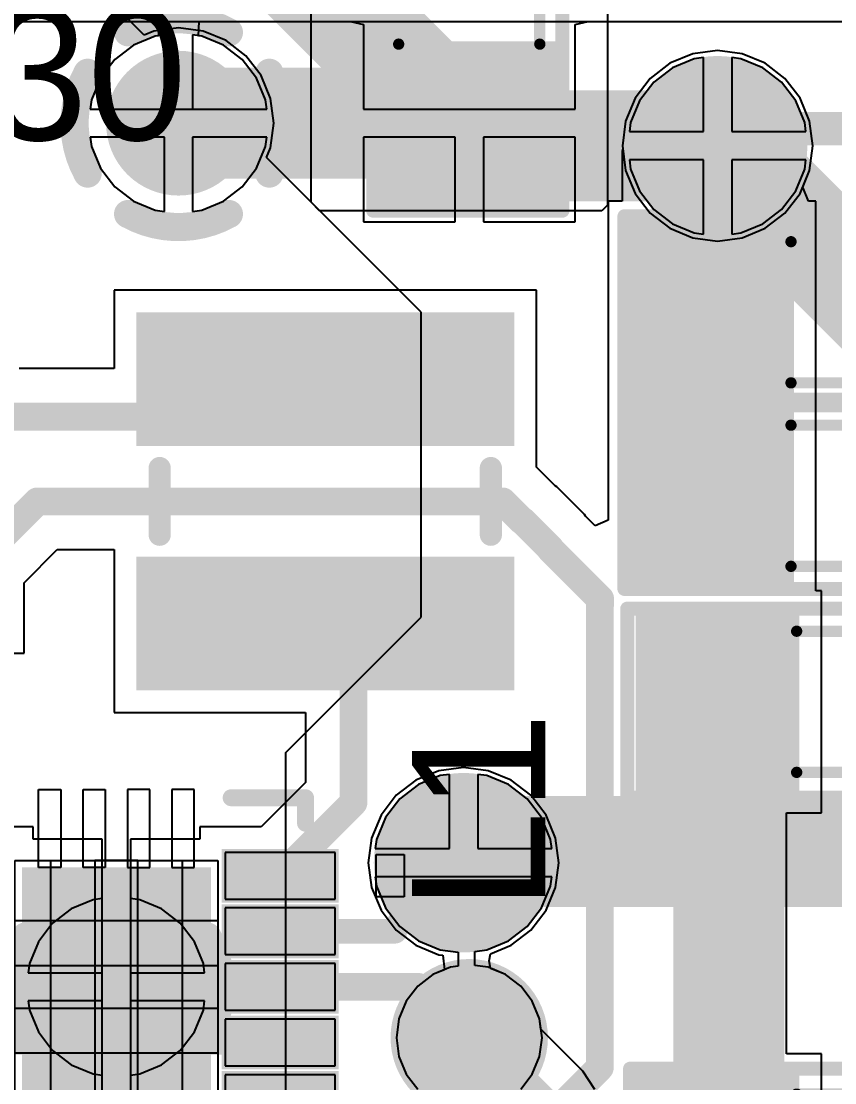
# Model space of a CAD drawing. Header units: millimetres. Extents: x -51 to 108, y 36 to 112.
# Drawn here: x 57.41 to 64.73, y 63.58 to 73.13 of the extents above; entities that cross this region are included whole.
import ezdxf

# ---------------------------------------------------------------- set-up
doc = ezdxf.new("R2010")
doc.units = ezdxf.units.MM
for name, color, linetype in [('BottomLayer', 5, 'Continuous'), ('BottomSolder', 6, 'Continuous'), ('InternalPlane1', 76, 'Continuous'), ('MidLayer1', 16, 'Continuous'), ('TopLayer', 1, 'Continuous'), ('TopOverlay', 2, 'Continuous'), ('TopSolder', 216, 'Continuous'), ('ViaHoleLayer', 16, 'Continuous')]:
    doc.layers.add(name, color=color, linetype=linetype)

# ---------------------------------------------------------------- blocks, each defined once
blk = doc.blocks.new('SM_0805_27')
at = {"layer": 'TopLayer'}
for points in [[(-1.778, -0.6985), (-0.508, -0.6985), (-1.778, 0.6985), (-0.508, 0.6985)], [(0.508, -0.6985), (1.778, -0.6985), (0.508, 0.6985), (1.778, 0.6985)]]:
    blk.add_solid(points, dxfattribs=at)
at = {"layer": 'TopOverlay'}
for points, const_width in [([(1.9304, 0.8382), (-1.9558, 0.8382)], 0.127), ([(-1.9558, 0.8382), (-1.9558, -0.8636)], 0.127), ([(1.9304, 0.8382), (1.9304, -0.8636)], 0.127), ([(0.4318, 0.635), (-0.4318, 0.635)], 0.1016), ([(0.4318, -0.635), (-0.4318, -0.635)], 0.1016), ([(1.9304, -0.8636), (-1.9558, -0.8636)], 0.127)]:
    blk.add_lwpolyline(points, dxfattribs=dict(at, const_width=const_width))
for points, const_width in [([(-1.98755, 0.8382, 1), (-1.92405, 0.8382, 1)], 0.0635), ([(-1.98755, 0.8382, 1), (-1.92405, 0.8382, 1)], 0.0635), ([(1.89865, 0.8382, 1), (1.96215, 0.8382, 1)], 0.0635), ([(1.89865, 0.8382, 1), (1.96215, 0.8382, 1)], 0.0635), ([(-0.4572, 0.635, 1), (-0.4064, 0.635, 1)], 0.0508), ([(0.4064, 0.635, 1), (0.4572, 0.635, 1)], 0.0508), ([(-0.4572, -0.635, 1), (-0.4064, -0.635, 1)], 0.0508), ([(0.4064, -0.635, 1), (0.4572, -0.635, 1)], 0.0508), ([(-1.98755, -0.8636, 1), (-1.92405, -0.8636, 1)], 0.0635), ([(-1.98755, -0.8636, 1), (-1.92405, -0.8636, 1)], 0.0635), ([(1.89865, -0.8636, 1), (1.96215, -0.8636, 1)], 0.0635), ([(1.89865, -0.8636, 1), (1.96215, -0.8636, 1)], 0.0635)]:
    blk.add_lwpolyline(points, format="xyb", close=True, dxfattribs=dict(at, const_width=const_width))
at = {"layer": 'TopSolder'}
for points in [[(-1.8796, -0.8001), (-0.4064, -0.8001), (-1.8796, 0.8001), (-0.4064, 0.8001)], [(0.4064, -0.8001), (1.8796, -0.8001), (0.4064, 0.8001), (1.8796, 0.8001)]]:
    blk.add_solid(points, dxfattribs=at)
blk = doc.blocks.new('SM_0805_28')
at = {"layer": 'TopLayer'}
for points in [[(-1.778, -0.6985), (-0.508, -0.6985), (-1.778, 0.6985), (-0.508, 0.6985)], [(0.508, -0.6985), (1.778, -0.6985), (0.508, 0.6985), (1.778, 0.6985)]]:
    blk.add_solid(points, dxfattribs=at)
at = {"layer": 'TopOverlay'}
for points, const_width in [([(1.9304, 0.8382), (-1.9558, 0.8382)], 0.127), ([(-1.9558, 0.8382), (-1.9558, -0.8636)], 0.127), ([(1.9304, 0.8382), (1.9304, -0.8636)], 0.127), ([(0.4318, 0.635), (-0.4318, 0.635)], 0.1016), ([(0.4318, -0.635), (-0.4318, -0.635)], 0.1016), ([(1.9304, -0.8636), (-1.9558, -0.8636)], 0.127)]:
    blk.add_lwpolyline(points, dxfattribs=dict(at, const_width=const_width))
for points, const_width in [([(-1.98755, 0.8382, 1), (-1.92405, 0.8382, 1)], 0.0635), ([(-1.98755, 0.8382, 1), (-1.92405, 0.8382, 1)], 0.0635), ([(1.89865, 0.8382, 1), (1.96215, 0.8382, 1)], 0.0635), ([(1.89865, 0.8382, 1), (1.96215, 0.8382, 1)], 0.0635), ([(-0.4572, 0.635, 1), (-0.4064, 0.635, 1)], 0.0508), ([(0.4064, 0.635, 1), (0.4572, 0.635, 1)], 0.0508), ([(-0.4572, -0.635, 1), (-0.4064, -0.635, 1)], 0.0508), ([(0.4064, -0.635, 1), (0.4572, -0.635, 1)], 0.0508), ([(-1.98755, -0.8636, 1), (-1.92405, -0.8636, 1)], 0.0635), ([(-1.98755, -0.8636, 1), (-1.92405, -0.8636, 1)], 0.0635), ([(1.89865, -0.8636, 1), (1.96215, -0.8636, 1)], 0.0635), ([(1.89865, -0.8636, 1), (1.96215, -0.8636, 1)], 0.0635)]:
    blk.add_lwpolyline(points, format="xyb", close=True, dxfattribs=dict(at, const_width=const_width))
at = {"layer": 'TopSolder'}
for points in [[(-1.8796, -0.8001), (-0.4064, -0.8001), (-1.8796, 0.8001), (-0.4064, 0.8001)], [(0.4064, -0.8001), (1.8796, -0.8001), (0.4064, 0.8001), (1.8796, 0.8001)]]:
    blk.add_solid(points, dxfattribs=at)
blk = doc.blocks.new('WE_TPC_2811_59')
at = {"layer": 'TopLayer'}
for points in [[(-1.6, 0.6), (1.6, 0.6), (-1.6, 1.6), (1.6, 1.6)], [(-1.6, -1.6), (1.6, -1.6), (-1.6, -0.6), (1.6, -0.6)]]:
    blk.add_solid(points, dxfattribs=at)
at = {"layer": 'TopOverlay', "const_width": 0.2}
for points in [[(-1.49, -0.3), (-1.49, 0.3)], [(1.49, -0.3), (1.49, 0.3)]]:
    blk.add_lwpolyline(points, dxfattribs=at)
at = {"layer": 'TopOverlay', "const_width": 0.1}
for points in [[(-1.54, 0.3, 1), (-1.44, 0.3, 1)], [(1.44, 0.3, 1), (1.54, 0.3, 1)], [(-1.54, -0.3, 1), (-1.44, -0.3, 1)], [(1.44, -0.3, 1), (1.54, -0.3, 1)]]:
    blk.add_lwpolyline(points, format="xyb", close=True, dxfattribs=at)
at = {"layer": 'TopSolder'}
for points in [[(-1.7016, 0.4984), (1.7016, 0.4984), (-1.7016, 1.7016), (1.7016, 1.7016)], [(-1.7016, -1.7016), (1.7016, -1.7016), (-1.7016, -0.4984), (1.7016, -0.4984)]]:
    blk.add_solid(points, dxfattribs=at)
blk = doc.blocks.new('SM_0805_82')
at = {"layer": 'TopLayer'}
for points in [[(-1.778, -0.6985), (-0.508, -0.6985), (-1.778, 0.6985), (-0.508, 0.6985)], [(0.508, -0.6985), (1.778, -0.6985), (0.508, 0.6985), (1.778, 0.6985)]]:
    blk.add_solid(points, dxfattribs=at)
at = {"layer": 'TopOverlay'}
for points, const_width in [([(-1.9558, 0.8382), (1.9304, 0.8382)], 0.127), ([(-1.9558, -0.8636), (-1.9558, 0.8382)], 0.127), ([(1.9304, -0.8636), (1.9304, 0.8382)], 0.127), ([(-0.4318, 0.635), (0.4318, 0.635)], 0.1016), ([(-0.4318, -0.635), (0.4318, -0.635)], 0.1016), ([(-1.9558, -0.8636), (1.9304, -0.8636)], 0.127)]:
    blk.add_lwpolyline(points, dxfattribs=dict(at, const_width=const_width))
for points, const_width in [([(-1.98755, 0.8382, 1), (-1.92405, 0.8382, 1)], 0.0635), ([(-1.98755, 0.8382, 1), (-1.92405, 0.8382, 1)], 0.0635), ([(1.89865, 0.8382, 1), (1.96215, 0.8382, 1)], 0.0635), ([(1.89865, 0.8382, 1), (1.96215, 0.8382, 1)], 0.0635), ([(-0.4572, 0.635, 1), (-0.4064, 0.635, 1)], 0.0508), ([(0.4064, 0.635, 1), (0.4572, 0.635, 1)], 0.0508), ([(-0.4572, -0.635, 1), (-0.4064, -0.635, 1)], 0.0508), ([(0.4064, -0.635, 1), (0.4572, -0.635, 1)], 0.0508), ([(-1.98755, -0.8636, 1), (-1.92405, -0.8636, 1)], 0.0635), ([(-1.98755, -0.8636, 1), (-1.92405, -0.8636, 1)], 0.0635), ([(1.89865, -0.8636, 1), (1.96215, -0.8636, 1)], 0.0635), ([(1.89865, -0.8636, 1), (1.96215, -0.8636, 1)], 0.0635)]:
    blk.add_lwpolyline(points, format="xyb", close=True, dxfattribs=dict(at, const_width=const_width))
at = {"layer": 'TopSolder'}
for points in [[(-1.8796, -0.8001), (-0.4064, -0.8001), (-1.8796, 0.8001), (-0.4064, 0.8001)], [(0.4064, -0.8001), (1.8796, -0.8001), (0.4064, 0.8001), (1.8796, 0.8001)]]:
    blk.add_solid(points, dxfattribs=at)
blk = doc.blocks.new('SM_0805_84')
at = {"layer": 'TopLayer'}
for points in [[(-1.778, -0.6985), (-0.508, -0.6985), (-1.778, 0.6985), (-0.508, 0.6985)], [(0.508, -0.6985), (1.778, -0.6985), (0.508, 0.6985), (1.778, 0.6985)]]:
    blk.add_solid(points, dxfattribs=at)
at = {"layer": 'TopOverlay'}
for points, const_width in [([(1.9304, 0.8382), (-1.9558, 0.8382)], 0.127), ([(-1.9558, 0.8382), (-1.9558, -0.8636)], 0.127), ([(1.9304, 0.8382), (1.9304, -0.8636)], 0.127), ([(0.4318, 0.635), (-0.4318, 0.635)], 0.1016), ([(0.4318, -0.635), (-0.4318, -0.635)], 0.1016), ([(1.9304, -0.8636), (-1.9558, -0.8636)], 0.127)]:
    blk.add_lwpolyline(points, dxfattribs=dict(at, const_width=const_width))
for points, const_width in [([(-1.98755, 0.8382, 1), (-1.92405, 0.8382, 1)], 0.0635), ([(-1.98755, 0.8382, 1), (-1.92405, 0.8382, 1)], 0.0635), ([(1.89865, 0.8382, 1), (1.96215, 0.8382, 1)], 0.0635), ([(1.89865, 0.8382, 1), (1.96215, 0.8382, 1)], 0.0635), ([(-0.4572, 0.635, 1), (-0.4064, 0.635, 1)], 0.0508), ([(0.4064, 0.635, 1), (0.4572, 0.635, 1)], 0.0508), ([(-0.4572, -0.635, 1), (-0.4064, -0.635, 1)], 0.0508), ([(0.4064, -0.635, 1), (0.4572, -0.635, 1)], 0.0508), ([(-1.98755, -0.8636, 1), (-1.92405, -0.8636, 1)], 0.0635), ([(-1.98755, -0.8636, 1), (-1.92405, -0.8636, 1)], 0.0635), ([(1.89865, -0.8636, 1), (1.96215, -0.8636, 1)], 0.0635), ([(1.89865, -0.8636, 1), (1.96215, -0.8636, 1)], 0.0635)]:
    blk.add_lwpolyline(points, format="xyb", close=True, dxfattribs=dict(at, const_width=const_width))
at = {"layer": 'TopSolder'}
for points in [[(-1.8796, -0.8001), (-0.4064, -0.8001), (-1.8796, 0.8001), (-0.4064, 0.8001)], [(0.4064, -0.8001), (1.8796, -0.8001), (0.4064, 0.8001), (1.8796, 0.8001)]]:
    blk.add_solid(points, dxfattribs=at)
blk = doc.blocks.new('SM_0805_91')
at = {"layer": 'TopLayer'}
for points in [[(-1.778, -0.6985), (-0.508, -0.6985), (-1.778, 0.6985), (-0.508, 0.6985)], [(0.508, -0.6985), (1.778, -0.6985), (0.508, 0.6985), (1.778, 0.6985)]]:
    blk.add_solid(points, dxfattribs=at)
at = {"layer": 'TopOverlay'}
for points, const_width in [([(1.9304, 0.8382), (-1.9558, 0.8382)], 0.127), ([(-1.9558, -0.8636), (-1.9558, 0.8382)], 0.127), ([(1.9304, -0.8636), (1.9304, 0.8382)], 0.127), ([(0.4318, 0.635), (-0.4318, 0.635)], 0.1016), ([(0.4318, -0.635), (-0.4318, -0.635)], 0.1016), ([(1.9304, -0.8636), (-1.9558, -0.8636)], 0.127)]:
    blk.add_lwpolyline(points, dxfattribs=dict(at, const_width=const_width))
for points, const_width in [([(-1.98755, 0.8382, 1), (-1.92405, 0.8382, 1)], 0.0635), ([(-1.98755, 0.8382, 1), (-1.92405, 0.8382, 1)], 0.0635), ([(1.89865, 0.8382, 1), (1.96215, 0.8382, 1)], 0.0635), ([(1.89865, 0.8382, 1), (1.96215, 0.8382, 1)], 0.0635), ([(-0.4572, 0.635, 1), (-0.4064, 0.635, 1)], 0.0508), ([(0.4064, 0.635, 1), (0.4572, 0.635, 1)], 0.0508), ([(-0.4572, -0.635, 1), (-0.4064, -0.635, 1)], 0.0508), ([(0.4064, -0.635, 1), (0.4572, -0.635, 1)], 0.0508), ([(-1.98755, -0.8636, 1), (-1.92405, -0.8636, 1)], 0.0635), ([(-1.98755, -0.8636, 1), (-1.92405, -0.8636, 1)], 0.0635), ([(1.89865, -0.8636, 1), (1.96215, -0.8636, 1)], 0.0635), ([(1.89865, -0.8636, 1), (1.96215, -0.8636, 1)], 0.0635)]:
    blk.add_lwpolyline(points, format="xyb", close=True, dxfattribs=dict(at, const_width=const_width))
at = {"layer": 'TopSolder'}
for points in [[(-1.8796, -0.8001), (-0.4064, -0.8001), (-1.8796, 0.8001), (-0.4064, 0.8001)], [(0.4064, -0.8001), (1.8796, -0.8001), (0.4064, 0.8001), (1.8796, 0.8001)]]:
    blk.add_solid(points, dxfattribs=at)
blk = doc.blocks.new('DSC10_1P70X2P15_103')
at = {"layer": 'TopLayer'}
for p, q in [((-0.7, 1.775), (-0.5, 1.775)), ((-0.7, 1.075), (-0.7, 1.775)), ((-0.5, 1.775), (-0.5, 1.075)), ((-0.3, 1.775), (-0.1, 1.775)), ((-0.3, 1.075), (-0.3, 1.775)), ((-0.1, 1.775), (-0.1, 1.075)), ((0.3, 1.775), (0.1, 1.775)), ((0.1, 1.775), (0.1, 1.075)), ((0.3, 1.075), (0.3, 1.775)), ((0.7, 1.775), (0.5, 1.775)), ((0.5, 1.775), (0.5, 1.075)), ((0.7, 1.075), (0.7, 1.775)), ((-0.5, 1.075), (-0.7, 1.075)), ((-0.1, 1.075), (-0.3, 1.075)), ((0.1, 1.075), (0.3, 1.075)), ((0.5, 1.075), (0.7, 1.075)), ((-0.5, -1.075), (-0.7, -1.075)), ((-0.7, -1.075), (-0.7, -1.775)), ((-0.5, -1.775), (-0.5, -1.075)), ((-0.1, -1.075), (-0.3, -1.075)), ((-0.3, -1.075), (-0.3, -1.775)), ((-0.1, -1.775), (-0.1, -1.075)), ((0.1, -1.775), (0.1, -1.075)), ((0.1, -1.075), (0.3, -1.075)), ((0.3, -1.075), (0.3, -1.775)), ((0.5, -1.775), (0.5, -1.075)), ((0.5, -1.075), (0.7, -1.075)), ((0.7, -1.075), (0.7, -1.775)), ((-0.7, -1.775), (-0.5, -1.775)), ((-0.3, -1.775), (-0.1, -1.775)), ((0.3, -1.775), (0.1, -1.775)), ((0.7, -1.775), (0.5, -1.775))]:
    blk.add_line(p, q, dxfattribs=at)
for points in [[(-1.9, 0.86), (-1.05, 0.86), (-1.9, 1.14), (-1.05, 1.14)], [(-0.85, -1.075), (0.85, -1.075), (-0.85, 1.075), (0.85, 1.075)], [(1.05, 0.86), (1.9, 0.86), (1.05, 1.14), (1.9, 1.14)], [(-1.9, 0.36), (-1.05, 0.36), (-1.9, 0.64), (-1.05, 0.64)], [(1.05, 0.36), (1.9, 0.36), (1.05, 0.64), (1.9, 0.64)], [(-1.9, -0.14), (-1.05, -0.14), (-1.9, 0.14), (-1.05, 0.14)], [(1.05, -0.14), (1.9, -0.14), (1.05, 0.14), (1.9, 0.14)], [(-1.9, -0.64), (-1.05, -0.64), (-1.9, -0.36), (-1.05, -0.36)], [(1.05, -0.64), (1.9, -0.64), (1.05, -0.36), (1.9, -0.36)], [(-1.9, -1.14), (-1.05, -1.14), (-1.9, -0.86), (-1.05, -0.86)], [(1.05, -1.14), (1.9, -1.14), (1.05, -0.86), (1.9, -0.86)]]:
    blk.add_solid(points, dxfattribs=at)
at = {"layer": 'TopOverlay'}
for p, q in [((-2.2295, 2.211), (-1.3831, 1.3646)), ((-2.2295, 1.3646), (-1.3831, 2.211)), ((-1.8063, 1.3646), (-1.8063, 2.211)), ((-2.2295, 1.7878), (-1.3831, 1.7878)), ((2.337, 0.8095), (2.337, 1.1905)), ((2.337, 1.1905), (2.591, 1.1905)), ((2.591, 1.1905), (2.591, 0.8095)), ((2.591, 0.8095), (2.337, 0.8095))]:
    blk.add_line(p, q, dxfattribs=at)
at = {"layer": 'TopOverlay', "const_width": 0.1524}
for points in [[(-1.702, 1.702), (-1.0327, 1.702)], [(-1.702, 1.4727), (-1.702, 1.702)], [(1.0327, 1.702), (1.702, 1.702)], [(1.702, 1.4727), (1.702, 1.702)], [(-1.702, -1.702), (-1.702, -1.4727)], [(1.702, -1.702), (1.702, -1.4727)], [(-1.702, -1.702), (-1.0327, -1.702)], [(1.0327, -1.702), (1.702, -1.702)]]:
    blk.add_lwpolyline(points, dxfattribs=at)
at = {"layer": 'TopOverlay', "const_width": 0.0762}
for points in [[(-1.7401, 1.702, 1), (-1.6639, 1.702, 1)], [(-1.7401, 1.702, 1), (-1.6639, 1.702, 1)], [(-1.0708, 1.702, 1), (-0.9946, 1.702, 1)], [(0.9946, 1.702, 1), (1.0708, 1.702, 1)], [(1.6639, 1.702, 1), (1.7401, 1.702, 1)], [(1.6639, 1.702, 1), (1.7401, 1.702, 1)], [(-1.7401, 1.4727, 1), (-1.6639, 1.4727, 1)], [(1.6639, 1.4727, 1), (1.7401, 1.4727, 1)], [(-1.7401, -1.4727, 1), (-1.6639, -1.4727, 1)], [(1.6639, -1.4727, 1), (1.7401, -1.4727, 1)], [(-1.7401, -1.702, 1), (-1.6639, -1.702, 1)], [(-1.7401, -1.702, 1), (-1.6639, -1.702, 1)], [(-1.0708, -1.702, 1), (-0.9946, -1.702, 1)], [(0.9946, -1.702, 1), (1.0708, -1.702, 1)], [(1.6639, -1.702, 1), (1.7401, -1.702, 1)], [(1.6639, -1.702, 1), (1.7401, -1.702, 1)]]:
    blk.add_lwpolyline(points, format="xyb", close=True, dxfattribs=at)
at = {"layer": 'TopSolder'}
for p, q in [((-0.7, 1.775), (-0.5, 1.775)), ((-0.7, 1.075), (-0.7, 1.775)), ((-0.5, 1.775), (-0.5, 1.075)), ((-0.3, 1.775), (-0.1, 1.775)), ((-0.3, 1.075), (-0.3, 1.775)), ((-0.1, 1.775), (-0.1, 1.075)), ((0.3, 1.775), (0.1, 1.775)), ((0.1, 1.775), (0.1, 1.075)), ((0.3, 1.075), (0.3, 1.775)), ((0.7, 1.775), (0.5, 1.775)), ((0.5, 1.775), (0.5, 1.075)), ((0.7, 1.075), (0.7, 1.775)), ((-0.98, 1.21), (-1.97, 1.21)), ((-1.97, 1.21), (-1.97, 0.79)), ((-0.98, 0.79), (-0.98, 1.21)), ((1.97, 1.21), (0.98, 1.21)), ((0.98, 1.21), (0.98, 0.79)), ((1.97, 0.79), (1.97, 1.21)), ((-0.9135, -1.1385), (-0.9135, 1.1385)), ((-0.9135, 1.1385), (-0.5937, 1.1385)), ((-0.9135, 0.5937), (-0.9135, 1.1385)), ((-0.9135, 1.1385), (0.9135, 1.1385)), ((-0.5, 1.075), (-0.7, 1.075)), ((-0.5937, 1.1385), (-0.5937, -1.1385)), ((-0.1, 1.075), (-0.3, 1.075)), ((0.1937, 1.1385), (-0.1937, 1.1385)), ((-0.1937, 1.1385), (-0.1937, -1.1385)), ((0.1, 1.075), (0.3, 1.075)), ((0.1937, -1.1385), (0.1937, 1.1385)), ((0.5, 1.075), (0.7, 1.075)), ((0.5937, -1.1385), (0.5937, 1.1385)), ((0.5937, 1.1385), (0.9135, 1.1385)), ((0.9135, 1.1385), (0.9135, -1.1385)), ((0.9135, 1.1385), (0.9135, 0.5937)), ((-1.97, 0.79), (-0.98, 0.79)), ((0.98, 0.79), (1.97, 0.79)), ((-0.98, 0.71), (-1.97, 0.71)), ((-1.97, 0.71), (-1.97, 0.29)), ((-0.98, 0.29), (-0.98, 0.71)), ((1.97, 0.71), (0.98, 0.71)), ((0.98, 0.71), (0.98, 0.29)), ((1.97, 0.29), (1.97, 0.71)), ((0.9135, 0.5937), (-0.9135, 0.5937)), ((-1.97, 0.29), (-0.98, 0.29)), ((0.98, 0.29), (1.97, 0.29)), ((-0.98, 0.21), (-1.97, 0.21)), ((-1.97, 0.21), (-1.97, -0.21)), ((-0.98, -0.21), (-0.98, 0.21)), ((-0.9135, -0.1937), (-0.9135, 0.1937)), ((-0.9135, 0.1937), (0.9135, 0.1937)), ((0.9135, 0.1937), (0.9135, -0.1937)), ((1.97, 0.21), (0.98, 0.21)), ((0.98, 0.21), (0.98, -0.21)), ((1.97, -0.21), (1.97, 0.21)), ((-1.97, -0.21), (-0.98, -0.21)), ((0.9135, -0.1937), (-0.9135, -0.1937)), ((0.98, -0.21), (1.97, -0.21)), ((-0.98, -0.29), (-1.97, -0.29)), ((-1.97, -0.29), (-1.97, -0.71)), ((-0.98, -0.71), (-0.98, -0.29)), ((1.97, -0.29), (0.98, -0.29)), ((0.98, -0.29), (0.98, -0.71)), ((1.97, -0.71), (1.97, -0.29)), ((-0.9135, -1.1385), (-0.9135, -0.5937)), ((-0.9135, -0.5937), (0.9135, -0.5937)), ((0.9135, -0.5937), (0.9135, -1.1385)), ((-1.97, -0.71), (-0.98, -0.71)), ((0.98, -0.71), (1.97, -0.71)), ((-0.98, -0.79), (-1.97, -0.79)), ((-1.97, -0.79), (-1.97, -1.21)), ((-0.98, -1.21), (-0.98, -0.79)), ((1.97, -0.79), (0.98, -0.79)), ((0.98, -0.79), (0.98, -1.21)), ((1.97, -1.21), (1.97, -0.79)), ((-0.5937, -1.1385), (-0.9135, -1.1385)), ((0.9135, -1.1385), (-0.9135, -1.1385)), ((-0.5, -1.075), (-0.7, -1.075)), ((-0.7, -1.075), (-0.7, -1.775)), ((-0.5, -1.775), (-0.5, -1.075)), ((-0.1, -1.075), (-0.3, -1.075)), ((-0.3, -1.075), (-0.3, -1.775)), ((-0.1937, -1.1385), (0.1937, -1.1385)), ((-0.1, -1.775), (-0.1, -1.075)), ((0.1, -1.775), (0.1, -1.075)), ((0.1, -1.075), (0.3, -1.075)), ((0.3, -1.075), (0.3, -1.775)), ((0.5, -1.775), (0.5, -1.075)), ((0.5, -1.075), (0.7, -1.075)), ((0.9135, -1.1385), (0.5937, -1.1385)), ((0.7, -1.075), (0.7, -1.775)), ((-1.97, -1.21), (-0.98, -1.21)), ((0.98, -1.21), (1.97, -1.21)), ((-0.7, -1.775), (-0.5, -1.775)), ((-0.3, -1.775), (-0.1, -1.775)), ((0.3, -1.775), (0.1, -1.775)), ((0.7, -1.775), (0.5, -1.775))]:
    blk.add_line(p, q, dxfattribs=at)
for points in [[(-2.0016, 0.7584), (-0.9484, 0.7584), (-2.0016, 1.2416), (-0.9484, 1.2416)], [(0.9484, 0.7584), (2.0016, 0.7584), (0.9484, 1.2416), (2.0016, 1.2416)], [(-2.0016, 0.2584), (-0.9484, 0.2584), (-2.0016, 0.7416), (-0.9484, 0.7416)], [(0.9484, 0.2584), (2.0016, 0.2584), (0.9484, 0.7416), (2.0016, 0.7416)], [(-2.0016, -0.2416), (-0.9484, -0.2416), (-2.0016, 0.2416), (-0.9484, 0.2416)], [(0.9484, -0.2416), (2.0016, -0.2416), (0.9484, 0.2416), (2.0016, 0.2416)], [(-2.0016, -0.7416), (-0.9484, -0.7416), (-2.0016, -0.2584), (-0.9484, -0.2584)], [(0.9484, -0.7416), (2.0016, -0.7416), (0.9484, -0.2584), (2.0016, -0.2584)], [(-2.0016, -1.2416), (-0.9484, -1.2416), (-2.0016, -0.7584), (-0.9484, -0.7584)], [(0.9484, -1.2416), (2.0016, -1.2416), (0.9484, -0.7584), (2.0016, -0.7584)]]:
    blk.add_solid(points, dxfattribs=at)

msp = doc.modelspace()

# ---------------------------------------------------------------- linework, layer by layer
at = {"layer": 'BottomLayer'}
for p, q in [((58.6165, 72.9955), (58.4209, 72.9145)), ((58.6994, 73.0064), (58.6165, 72.9955)), ((58.6994, 72.3392), (58.6994, 73.0064)), ((59.0363, 72.9955), (58.9534, 73.0064)), ((58.9534, 73.0064), (58.9534, 72.3392)), ((59.2319, 72.9145), (59.0363, 72.9955)), ((58.4209, 72.9145), (58.253, 72.7856)), ((59.3998, 72.7856), (59.2319, 72.9145)), ((63.4559, 72.8371), (63.2491, 72.7515)), ((63.6778, 72.8663), (63.4559, 72.8371)), ((63.8997, 72.8371), (63.6778, 72.8663)), ((64.1065, 72.7515), (63.8997, 72.8371)), ((58.253, 72.7856), (58.1241, 72.6177)), ((59.5287, 72.6177), (59.3998, 72.7856)), ((63.2491, 72.7515), (63.0716, 72.6152)), ((64.284, 72.6152), (64.1065, 72.7515)), ((58.1241, 72.6177), (58.0431, 72.4221)), ((59.6097, 72.4221), (59.5287, 72.6177)), ((63.0716, 72.6152), (62.9353, 72.4377)), ((64.4203, 72.4377), (64.284, 72.6152)), ((58.0431, 72.4221), (58.0322, 72.3392)), ((59.6206, 72.3392), (59.6097, 72.4221)), ((62.9353, 72.4377), (62.8497, 72.2309)), ((64.5059, 72.2309), (64.4203, 72.4377)), ((58.0322, 72.3392), (58.6994, 72.3392)), ((58.9534, 72.3392), (59.6206, 72.3392)), ((62.8497, 72.2309), (62.8205, 72.009)), ((64.5351, 72.009), (64.5059, 72.2309)), ((58.6994, 72.0852), (58.0322, 72.0852)), ((58.0322, 72.0852), (58.0431, 72.0023)), ((58.6994, 71.418), (58.6994, 72.0852)), ((59.6206, 72.0852), (58.9534, 72.0852)), ((58.9534, 72.0852), (58.9534, 71.418)), ((59.6097, 72.0023), (59.6206, 72.0852)), ((58.0431, 72.0023), (58.1241, 71.8067)), ((59.5287, 71.8067), (59.6097, 72.0023)), ((62.8205, 72.009), (62.8497, 71.7871)), ((64.5059, 71.7871), (64.5351, 72.009)), ((58.1241, 71.8067), (58.253, 71.6388)), ((59.3998, 71.6388), (59.5287, 71.8067)), ((62.8497, 71.7871), (62.9353, 71.5803)), ((64.4203, 71.5803), (64.5059, 71.7871)), ((58.253, 71.6388), (58.4209, 71.5099)), ((59.2319, 71.5099), (59.3998, 71.6388)), ((62.9353, 71.5803), (63.0716, 71.4028)), ((64.284, 71.4028), (64.4203, 71.5803)), ((58.4209, 71.5099), (58.6165, 71.4289)), ((59.0363, 71.4289), (59.2319, 71.5099)), ((58.6165, 71.4289), (58.6994, 71.418)), ((58.9534, 71.418), (59.0363, 71.4289)), ((63.0716, 71.4028), (63.2491, 71.2665)), ((64.1065, 71.2665), (64.284, 71.4028)), ((63.2491, 71.2665), (63.4559, 71.1809)), ((63.8997, 71.1809), (64.1065, 71.2665)), ((63.4559, 71.1809), (63.6778, 71.1517)), ((63.6778, 71.1517), (63.8997, 71.1809)), ((61.3918, 66.4147), (61.1699, 66.3855)), ((61.6137, 66.3855), (61.3918, 66.4147)), ((60.9631, 66.2999), (60.7856, 66.1636)), ((61.1699, 66.3855), (60.9631, 66.2999)), ((61.8205, 66.2999), (61.6137, 66.3855)), ((61.998, 66.1636), (61.8205, 66.2999)), ((60.7856, 66.1636), (60.6493, 65.9861)), ((62.1343, 65.9861), (61.998, 66.1636)), ((60.6493, 65.9861), (60.5637, 65.7793)), ((62.2199, 65.7793), (62.1343, 65.9861)), ((60.5637, 65.7793), (60.5345, 65.5574)), ((62.2491, 65.5574), (62.2199, 65.7793)), ((60.5345, 65.5574), (60.5637, 65.3355)), ((62.2199, 65.3355), (62.2491, 65.5574)), ((60.5637, 65.3355), (60.6493, 65.1287)), ((62.1343, 65.1287), (62.2199, 65.3355)), ((58.0577, 65.2231), (57.8621, 65.1421)), ((58.1406, 65.234), (58.0577, 65.2231)), ((58.1406, 64.5668), (58.1406, 65.234)), ((58.4775, 65.2231), (58.3946, 65.234)), ((58.3946, 65.234), (58.3946, 64.5668)), ((58.6731, 65.1421), (58.4775, 65.2231)), ((57.8621, 65.1421), (57.6942, 65.0132)), ((58.841, 65.0132), (58.6731, 65.1421)), ((60.6493, 65.1287), (60.7856, 64.9512)), ((61.998, 64.9512), (62.1343, 65.1287)), ((57.6942, 65.0132), (57.5653, 64.8453)), ((58.9699, 64.8453), (58.841, 65.0132)), ((60.7856, 64.9512), (60.9631, 64.8149)), ((61.8205, 64.8149), (61.998, 64.9512)), ((57.5653, 64.8453), (57.4843, 64.6497)), ((59.0509, 64.6497), (58.9699, 64.8453)), ((60.9631, 64.8149), (61.1699, 64.7293)), ((61.6351, 64.7382), (61.8205, 64.8149)), ((61.1699, 64.7293), (61.204, 64.7248)), ((61.204, 64.7248), (61.2212, 64.5944)), ((61.6233, 64.6748), (61.6351, 64.7382)), ((61.6354, 64.6063), (61.6233, 64.6748)), ((57.4843, 64.6497), (57.4734, 64.5668)), ((59.0618, 64.5668), (59.0509, 64.6497)), ((61.2212, 64.5944), (61.1148, 64.5504)), ((61.7704, 64.5504), (61.6354, 64.6063)), ((57.4734, 64.5668), (58.1406, 64.5668)), ((58.3946, 64.5668), (59.0618, 64.5668)), ((61.1148, 64.5504), (60.979, 64.4462)), ((61.9062, 64.4462), (61.7704, 64.5504)), ((60.979, 64.4462), (60.8748, 64.3104)), ((62.0104, 64.3104), (61.9062, 64.4462)), ((58.1406, 64.3128), (57.4734, 64.3128)), ((57.4734, 64.3128), (57.4843, 64.2299)), ((58.1406, 63.6456), (58.1406, 64.3128)), ((59.0618, 64.3128), (58.3946, 64.3128)), ((58.3946, 64.3128), (58.3946, 63.6456)), ((59.0509, 64.2299), (59.0618, 64.3128)), ((60.8748, 64.3104), (60.8093, 64.1523)), ((62.0759, 64.1523), (62.0104, 64.3104)), ((57.4843, 64.2299), (57.5653, 64.0343)), ((58.9699, 64.0343), (59.0509, 64.2299)), ((60.8093, 64.1523), (60.787, 63.9826)), ((62.0883, 64.0579), (62.0759, 64.1523)), ((57.5653, 64.0343), (57.6942, 63.8664)), ((58.841, 63.8664), (58.9699, 64.0343)), ((62.4635, 63.6827), (62.0883, 64.0579)), ((60.787, 63.9826), (60.8093, 63.8129)), ((57.6942, 63.8664), (57.8621, 63.7375)), ((58.6731, 63.7375), (58.841, 63.8664)), ((60.8093, 63.8129), (60.8748, 63.6548)), ((57.8621, 63.7375), (58.0577, 63.6565)), ((58.4775, 63.6565), (58.6731, 63.7375)), ((58.0577, 63.6565), (58.1406, 63.6456)), ((58.3946, 63.6456), (58.4775, 63.6565)), ((60.8748, 63.6548), (60.979, 63.519)), ((62.574, 63.5173), (62.4635, 63.6827))]:
    msp.add_line(p, q, dxfattribs=at)
for points, const_width in [([(58.5514, 72.2122, 1), (59.1014, 72.2122, 1)], 0.55), ([(63.4028, 72.009, 1), (63.9528, 72.009, 1)], 0.55), ([(61.1168, 65.5574, 1), (61.6668, 65.5574, 1)], 0.55), ([(57.9926, 64.4398, 1), (58.5426, 64.4398, 1)], 0.55), ([(61.2676, 63.9826, 1), (61.6176, 63.9826, 1)], 0.35), ([(61.3426, 63.9826, 1), (61.5426, 63.9826, 1)], 0.2)]:
    msp.add_lwpolyline(points, format="xyb", close=True, dxfattribs=dict(at, const_width=const_width))
at = {"layer": 'BottomLayer', "const_width": 0.4}
msp.add_lwpolyline([(61.4426, 63.9826), (62.103, 63.3222)], dxfattribs=at)
at = {"layer": 'BottomSolder'}
for points, const_width in [([(58.5006, 72.2122, 1), (59.1522, 72.2122, 1)], 0.6516), ([(63.352, 72.009, 1), (64.0036, 72.009, 1)], 0.6516), ([(61.066, 65.5574, 1), (61.7176, 65.5574, 1)], 0.6516), ([(57.9418, 64.4398, 1), (58.5934, 64.4398, 1)], 0.6516), ([(61.2168, 63.9826, 1), (61.6684, 63.9826, 1)], 0.4516)]:
    msp.add_lwpolyline(points, format="xyb", close=True, dxfattribs=dict(at, const_width=const_width))
at = {"layer": 'InternalPlane1'}
msp.add_line((53.262, 73.1284), (66.9308, 73.1284), dxfattribs=at)
at = {"layer": 'InternalPlane1', "const_width": 0.254}
for points in [[(58.3731, 73.03, -0.258618), (59.2797, 73.03)], [(58.0086, 71.7589, -0.258618), (58.0086, 72.6655)], [(59.6442, 72.6655, -0.258618), (59.6442, 71.7589)], [(59.2797, 71.3944, -0.258618), (58.3731, 71.3944)], [(57.8143, 65.2576, -0.258618), (58.7209, 65.2576)], [(57.4498, 63.9865, -0.258618), (57.4498, 64.8931)], [(59.0854, 64.8931, -0.258618), (59.0854, 63.9865)], [(58.7209, 63.622, -0.258618), (57.8143, 63.622)]]:
    msp.add_lwpolyline(points, format="xyb", dxfattribs=at)
at = {"layer": 'InternalPlane1'}
for points, const_width in [([(58.3096, 73.03, 1), (58.4366, 73.03, 1)], 0.127), ([(59.2162, 73.03, 1), (59.3432, 73.03, 1)], 0.127), ([(57.9451, 72.6655, 1), (58.0721, 72.6655, 1)], 0.127), ([(59.5807, 72.6655, 1), (59.7077, 72.6655, 1)], 0.127), ([(63.2738, 72.009, 1), (64.0818, 72.009, 1)], 0.808), ([(57.9451, 71.7589, 1), (58.0721, 71.7589, 1)], 0.127), ([(59.5807, 71.7589, 1), (59.7077, 71.7589, 1)], 0.127), ([(58.3096, 71.3944, 1), (58.4366, 71.3944, 1)], 0.127), ([(59.2162, 71.3944, 1), (59.3432, 71.3944, 1)], 0.127), ([(60.9878, 65.5574, 1), (61.7958, 65.5574, 1)], 0.808), ([(57.7508, 65.2576, 1), (57.8778, 65.2576, 1)], 0.127), ([(58.6574, 65.2576, 1), (58.7844, 65.2576, 1)], 0.127), ([(57.3863, 64.8931, 1), (57.5133, 64.8931, 1)], 0.127), ([(59.0219, 64.8931, 1), (59.1489, 64.8931, 1)], 0.127), ([(61.0886, 63.9826, 1), (61.7966, 63.9826, 1)], 0.708), ([(57.3863, 63.9865, 1), (57.5133, 63.9865, 1)], 0.127), ([(59.0219, 63.9865, 1), (59.1489, 63.9865, 1)], 0.127), ([(57.7508, 63.622, 1), (57.8778, 63.622, 1)], 0.127), ([(58.6574, 63.622, 1), (58.7844, 63.622, 1)], 0.127)]:
    msp.add_lwpolyline(points, format="xyb", close=True, dxfattribs=dict(at, const_width=const_width))
at = {"layer": 'MidLayer1'}
for p, q in [((58.5171, 73.0041), (56.6166, 74.9046)), ((58.6045, 73.0403), (58.5171, 73.0041)), ((58.8264, 73.0695), (58.6045, 73.0403)), ((59.0483, 73.0403), (58.8264, 73.0695)), ((59.2551, 72.9547), (59.0483, 73.0403)), ((59.4326, 72.8184), (59.2551, 72.9547)), ((59.5689, 72.6409), (59.4326, 72.8184)), ((63.4679, 72.7923), (63.2723, 72.7113)), ((63.5508, 72.8032), (63.4679, 72.7923)), ((63.5508, 72.136), (63.5508, 72.8032)), ((63.8877, 72.7923), (63.8048, 72.8032)), ((63.8048, 72.8032), (63.8048, 72.136)), ((64.0833, 72.7113), (63.8877, 72.7923)), ((63.2723, 72.7113), (63.1044, 72.5824)), ((64.2512, 72.5824), (64.0833, 72.7113)), ((59.6545, 72.4341), (59.5689, 72.6409)), ((63.1044, 72.5824), (62.9755, 72.4145)), ((64.3801, 72.4145), (64.2512, 72.5824)), ((59.6837, 72.2122), (59.6545, 72.4341)), ((62.9755, 72.4145), (62.8945, 72.2189)), ((64.4611, 72.2189), (64.3801, 72.4145)), ((62.8945, 72.2189), (62.8836, 72.136)), ((64.472, 72.136), (64.4611, 72.2189)), ((59.6545, 71.9903), (59.6837, 72.2122)), ((62.8836, 72.136), (63.5508, 72.136)), ((63.8048, 72.136), (64.472, 72.136)), ((59.6183, 71.9029), (59.6545, 71.9903)), ((61.0108, 70.5104), (59.6183, 71.9029)), ((63.5508, 71.882), (62.8836, 71.882)), ((62.8836, 71.882), (62.8945, 71.7991)), ((63.5508, 71.2148), (63.5508, 71.882)), ((64.472, 71.882), (63.8048, 71.882)), ((63.8048, 71.882), (63.8048, 71.2148)), ((64.4611, 71.7991), (64.472, 71.882)), ((62.8945, 71.7991), (62.9755, 71.6035)), ((64.3801, 71.6035), (64.4611, 71.7991)), ((62.9755, 71.6035), (63.1044, 71.4356)), ((64.2512, 71.4356), (64.3801, 71.6035)), ((63.1044, 71.4356), (63.2723, 71.3067)), ((64.0833, 71.3067), (64.2512, 71.4356)), ((63.2723, 71.3067), (63.4679, 71.2257)), ((63.8877, 71.2257), (64.0833, 71.3067)), ((63.4679, 71.2257), (63.5508, 71.2148)), ((63.8048, 71.2148), (63.8877, 71.2257)), ((61.0108, 67.7672), (61.0108, 70.5104)), ((59.7916, 66.548), (61.0108, 67.7672)), ((59.7916, 60.071), (59.7916, 66.548)), ((61.1819, 66.3407), (60.9863, 66.2597)), ((61.2648, 66.3516), (61.1819, 66.3407)), ((61.2648, 65.6844), (61.2648, 66.3516)), ((61.6017, 66.3407), (61.5188, 66.3516)), ((61.5188, 66.3516), (61.5188, 65.6844)), ((61.7973, 66.2597), (61.6017, 66.3407)), ((60.9863, 66.2597), (60.8184, 66.1308)), ((61.9652, 66.1308), (61.7973, 66.2597)), ((60.8184, 66.1308), (60.6895, 65.9629)), ((62.0941, 65.9629), (61.9652, 66.1308)), ((60.6895, 65.9629), (60.6085, 65.7673)), ((62.1751, 65.7673), (62.0941, 65.9629)), ((60.6085, 65.7673), (60.5976, 65.6844)), ((62.186, 65.6844), (62.1751, 65.7673)), ((60.5976, 65.6844), (61.2648, 65.6844)), ((61.5188, 65.6844), (62.186, 65.6844)), ((62.186, 65.4304), (60.5976, 65.4304)), ((60.5976, 65.4304), (60.6085, 65.3475)), ((60.6085, 65.3475), (60.6895, 65.1519)), ((62.0941, 65.1519), (62.1751, 65.3475)), ((62.1751, 65.3475), (62.186, 65.4304)), ((60.6895, 65.1519), (60.8184, 64.984)), ((61.9652, 64.984), (62.0941, 65.1519)), ((60.8184, 64.984), (60.9863, 64.8551)), ((61.7973, 64.8551), (61.9652, 64.984)), ((60.9863, 64.8551), (61.1819, 64.7741)), ((61.1819, 64.7741), (61.3419, 64.753)), ((61.4925, 64.7597), (61.6017, 64.7741)), ((61.6017, 64.7741), (61.7973, 64.8551)), ((61.3419, 64.753), (61.3419, 64.6249)), ((61.4925, 64.6316), (61.4925, 64.7597)), ((61.2729, 64.6159), (61.1148, 64.5504)), ((61.3419, 64.6249), (61.2729, 64.6159)), ((61.6123, 64.6159), (61.4925, 64.6316)), ((61.7704, 64.5504), (61.6123, 64.6159)), ((61.1148, 64.5504), (60.979, 64.4462)), ((61.9062, 64.4462), (61.7704, 64.5504)), ((60.979, 64.4462), (60.8748, 64.3104)), ((62.0104, 64.3104), (61.9062, 64.4462)), ((60.8748, 64.3104), (60.8093, 64.1523)), ((62.0759, 64.1523), (62.0104, 64.3104)), ((60.8093, 64.1523), (60.787, 63.9826)), ((62.0982, 63.9826), (62.0759, 64.1523)), ((60.787, 63.9826), (60.8093, 63.8129)), ((62.0759, 63.8129), (62.0982, 63.9826)), ((60.8093, 63.8129), (60.8748, 63.6548)), ((62.0104, 63.6548), (62.0759, 63.8129)), ((60.8748, 63.6548), (60.979, 63.519)), ((61.9062, 63.519), (62.0104, 63.6548))]:
    msp.add_line(p, q, dxfattribs=at)
at = {"layer": 'MidLayer1', "const_width": 1}
for points in [[(58.3946, 75.1332), (61.5188, 72.009)], [(61.5188, 72.009), (63.6778, 72.009)], [(63.6778, 72.009), (65.9638, 69.723)], [(61.3918, 65.5574), (61.4934, 65.659)], [(61.4934, 65.659), (63.7794, 65.659)], [(63.7794, 65.659), (65.9638, 65.659)], [(63.7794, 59.5884), (63.7794, 65.659)]]:
    msp.add_lwpolyline(points, dxfattribs=at)
at = {"layer": 'MidLayer1'}
for points, const_width in [([(58.5514, 72.2122, 1), (59.1014, 72.2122, 1)], 0.55), ([(61.2688, 72.009, 1), (61.7688, 72.009, 1)], 0.5), ([(61.2688, 72.009, 1), (61.7688, 72.009, 1)], 0.5), ([(63.4028, 72.009, 1), (63.9528, 72.009, 1)], 0.55), ([(63.4278, 72.009, 1), (63.9278, 72.009, 1)], 0.5), ([(63.4278, 72.009, 1), (63.9278, 72.009, 1)], 0.5), ([(61.1168, 65.5574, 1), (61.6668, 65.5574, 1)], 0.55), ([(61.2434, 65.659, 1), (61.7434, 65.659, 1)], 0.5), ([(61.2434, 65.659, 1), (61.7434, 65.659, 1)], 0.5), ([(63.5294, 65.659, 1), (64.0294, 65.659, 1)], 0.5), ([(63.5294, 65.659, 1), (64.0294, 65.659, 1)], 0.5), ([(63.5294, 65.659, 1), (64.0294, 65.659, 1)], 0.5), ([(61.1418, 65.5574, 1), (61.6418, 65.5574, 1)], 0.5), ([(57.9926, 64.4398, 1), (58.5426, 64.4398, 1)], 0.55), ([(61.2676, 63.9826, 1), (61.6176, 63.9826, 1)], 0.35)]:
    msp.add_lwpolyline(points, format="xyb", close=True, dxfattribs=dict(at, const_width=const_width))
at = {"layer": 'TopLayer'}
for p, q in [((53.2384, 73.1266), (58.6393, 73.1266)), ((58.6393, 73.1266), (58.6476, 72.9996)), ((59.0052, 72.9996), (59.0135, 73.1266)), ((59.0135, 73.1266), (60.3736, 73.1266)), ((60.3736, 73.1266), (60.4901, 73.1012)), ((60.4901, 73.1012), (60.4901, 72.9996)), ((62.3951, 73.1012), (62.5116, 73.1266)), ((62.3951, 72.3392), (62.3951, 73.1012)), ((62.5116, 73.1266), (66.8484, 73.1266)), ((58.6165, 72.9955), (58.4209, 72.9145)), ((58.6476, 72.9996), (58.6165, 72.9955)), ((59.0363, 72.9955), (59.0052, 72.9996)), ((59.2319, 72.9145), (59.0363, 72.9955)), ((60.4901, 72.9996), (60.4901, 72.3392)), ((58.4209, 72.9145), (58.253, 72.7856)), ((59.3998, 72.7856), (59.2319, 72.9145)), ((63.4559, 72.8371), (63.2491, 72.7515)), ((63.6778, 72.8663), (63.4559, 72.8371)), ((63.8997, 72.8371), (63.6778, 72.8663)), ((64.1065, 72.7515), (63.8997, 72.8371)), ((58.253, 72.7856), (58.1241, 72.6177)), ((59.5287, 72.6177), (59.3998, 72.7856)), ((63.2491, 72.7515), (63.0716, 72.6152)), ((64.284, 72.6152), (64.1065, 72.7515)), ((58.1241, 72.6177), (58.0431, 72.4221)), ((59.6097, 72.4221), (59.5287, 72.6177)), ((63.0716, 72.6152), (62.9353, 72.4377)), ((64.4203, 72.4377), (64.284, 72.6152)), ((58.0431, 72.4221), (58.0322, 72.3392)), ((59.6206, 72.3392), (59.6097, 72.4221)), ((62.9353, 72.4377), (62.8497, 72.2309)), ((64.5059, 72.2309), (64.4203, 72.4377)), ((58.0322, 72.3392), (59.6206, 72.3392)), ((60.4901, 72.3392), (61.4426, 72.3392)), ((61.4426, 72.3392), (62.3951, 72.3392)), ((62.8497, 72.2309), (62.8205, 72.009)), ((64.5351, 72.009), (64.5059, 72.2309)), ((58.6994, 72.0852), (58.0322, 72.0852)), ((58.0322, 72.0852), (58.0431, 72.0023)), ((58.6994, 71.418), (58.6994, 72.0852)), ((59.6206, 72.0852), (58.9534, 72.0852)), ((58.9534, 72.0852), (58.9534, 71.418)), ((59.6097, 72.0023), (59.6206, 72.0852)), ((61.3156, 72.0852), (60.4901, 72.0852)), ((60.4901, 72.0852), (60.4901, 71.3232)), ((61.3156, 71.3232), (61.3156, 72.0852)), ((62.3951, 72.0852), (61.5696, 72.0852)), ((61.5696, 72.0852), (61.5696, 71.3232)), ((62.3951, 71.3232), (62.3951, 72.0852)), ((58.0431, 72.0023), (58.1241, 71.8067)), ((59.5287, 71.8067), (59.6097, 72.0023)), ((62.8236, 71.985), (62.8201, 71.9582)), ((62.8201, 71.9582), (62.8201, 71.5089)), ((62.8205, 72.009), (62.8236, 71.985)), ((64.5059, 71.7871), (64.5351, 72.009)), ((58.1241, 71.8067), (58.253, 71.6388)), ((59.3998, 71.6388), (59.5287, 71.8067)), ((64.4433, 71.6359), (64.5059, 71.7871)), ((58.253, 71.6388), (58.4209, 71.5099)), ((59.2319, 71.5099), (59.3998, 71.6388)), ((64.4955, 71.5089), (64.4433, 71.6359)), ((58.4209, 71.5099), (58.6165, 71.4289)), ((59.0363, 71.4289), (59.2319, 71.5099)), ((62.8201, 71.5089), (62.692, 71.5089)), ((62.692, 71.5089), (62.692, 69.5119)), ((64.562, 71.5089), (64.4955, 71.5089)), ((64.562, 69.5119), (64.562, 71.5089)), ((58.6165, 71.4289), (58.6994, 71.418)), ((58.9534, 71.418), (59.0363, 71.4289)), ((60.4901, 71.3232), (61.3156, 71.3232)), ((61.5696, 71.3232), (62.3951, 71.3232)), ((62.0472, 70.7086), (58.2472, 70.7086)), ((58.2472, 70.7086), (58.2472, 70.0039)), ((62.0472, 69.1167), (62.0472, 70.7086)), ((58.2472, 70.0039), (57.3913, 70.0039)), ((62.692, 69.5119), (62.692, 68.6386)), ((64.562, 68.0037), (64.562, 69.5119)), ((62.0497, 69.115), (62.0472, 69.1167)), ((62.2146, 68.95), (62.0497, 69.115)), ((62.2296, 68.94), (62.2146, 68.95)), ((62.4786, 68.691), (62.2296, 68.94)), ((62.4887, 68.676), (62.4786, 68.691)), ((62.5747, 68.59), (62.4887, 68.676)), ((62.692, 68.6386), (62.5747, 68.59)), ((57.4373, 68.0767), (57.7359, 68.3753)), ((57.7359, 68.3753), (58.2472, 68.3753)), ((58.2472, 68.3753), (58.2472, 66.9086)), ((57.4373, 67.4418), (57.4373, 68.0767)), ((64.6128, 68.0037), (64.562, 68.0037)), ((64.6128, 66.0067), (64.6128, 68.0037)), ((55.7486, 67.4418), (57.4373, 67.4418)), ((58.2472, 66.9086), (59.9679, 66.9086)), ((59.9679, 66.9086), (59.9679, 66.2779)), ((59.9679, 66.2779), (59.5698, 65.8798)), ((64.2966, 63.8381), (64.2966, 66.0067)), ((64.2966, 66.0067), (64.6128, 66.0067)), ((57.5176, 65.8798), (56.4498, 65.8798)), ((57.5176, 65.7688), (57.5176, 65.8798)), ((59.5698, 65.8798), (59.0176, 65.8798)), ((59.0176, 65.8798), (59.0176, 65.7688)), ((58.1406, 65.7688), (57.5176, 65.7688)), ((58.1406, 64.4398), (58.1406, 65.7688)), ((59.0176, 65.7688), (58.3946, 65.7688)), ((58.3946, 65.7688), (58.3946, 64.4398)), ((58.1406, 63.1108), (58.1406, 64.4398)), ((58.3946, 64.4398), (58.3946, 63.1108)), ((64.6128, 63.8381), (64.2966, 63.8381)), ((64.6128, 61.8411), (64.6128, 63.8381))]:
    msp.add_line(p, q, dxfattribs=at)
for points, const_width in [([(58.5514, 72.2122, 1), (59.1014, 72.2122, 1)], 0.55), ([(58.5764, 72.2122, 1), (59.0764, 72.2122, 1)], 0.5), ([(61.1926, 72.2122, 1), (61.6926, 72.2122, 1)], 0.5), ([(63.4028, 72.009, 1), (63.9528, 72.009, 1)], 0.55), ([(63.4278, 72.009, 1), (63.9278, 72.009, 1)], 0.5), ([(63.377, 71.9582, 1), (63.877, 71.9582, 1)], 0.5), ([(63.377, 71.9582, 1), (63.877, 71.9582, 1)], 0.5), ([(63.377, 70.5104, 1), (63.877, 70.5104, 1)], 0.5), ([(63.377, 70.5104, 1), (63.877, 70.5104, 1)], 0.5), ([(59.0179, 70.1548, 1), (59.1429, 70.1548, 1)], 0.125), ([(59.0179, 70.1548, 1), (59.1429, 70.1548, 1)], 0.125), ([(60.1179, 70.1548, 1), (60.2429, 70.1548, 1)], 0.125), ([(60.1179, 70.1548, 1), (60.2429, 70.1548, 1)], 0.125), ([(60.3641, 69.9086, 1), (60.4891, 69.9086, 1)], 0.125), ([(58.4337, 69.5706, 1), (58.5587, 69.5706, 1)], 0.125), ([(58.4337, 69.5706, 1), (58.5587, 69.5706, 1)], 0.125), ([(63.377, 68.8594, 1), (63.877, 68.8594, 1)], 0.5), ([(57.4939, 68.8086, 1), (57.6189, 68.8086, 1)], 0.125), ([(57.4939, 68.8086, 1), (57.6189, 68.8086, 1)], 0.125), ([(61.6808, 68.8086, 1), (61.8058, 68.8086, 1)], 0.125), ([(61.6808, 68.8086, 1), (61.8058, 68.8086, 1)], 0.125), ([(61.8558, 68.6336, 1), (61.9808, 68.6336, 1)], 0.125), ([(61.8558, 68.6336, 1), (61.9808, 68.6336, 1)], 0.125), ([(61.8607, 68.6336, 1), (61.9857, 68.6336, 1)], 0.125), ([(61.8607, 68.6336, 1), (61.9857, 68.6336, 1)], 0.125), ([(62.1097, 68.3846, 1), (62.2347, 68.3846, 1)], 0.125), ([(62.1097, 68.3846, 1), (62.2347, 68.3846, 1)], 0.125), ([(62.1097, 68.3797, 1), (62.2347, 68.3797, 1)], 0.125), ([(62.1097, 68.3797, 1), (62.2347, 68.3797, 1)], 0.125), ([(62.5583, 67.9311, 1), (62.6833, 67.9311, 1)], 0.125), ([(62.5583, 67.9311, 1), (62.6833, 67.9311, 1)], 0.125), ([(62.5553, 67.8797, 1), (62.6803, 67.8797, 1)], 0.125), ([(62.5553, 67.8797, 1), (62.6803, 67.8797, 1)], 0.125), ([(62.5583, 67.8827, 1), (62.6833, 67.8827, 1)], 0.125), ([(62.5583, 67.8827, 1), (62.6833, 67.8827, 1)], 0.125), ([(60.3641, 67.7086, 1), (60.4891, 67.7086, 1)], 0.125), ([(60.3387, 67.6832, 1), (60.4637, 67.6832, 1)], 0.125), ([(60.3387, 67.6832, 1), (60.4637, 67.6832, 1)], 0.125), ([(63.5528, 67.0052, 1), (63.8028, 67.0052, 1)], 0.25), ([(63.6108, 66.9472, 1), (63.8608, 66.9472, 1)], 0.25), ([(63.6108, 66.9472, 1), (63.8608, 66.9472, 1)], 0.25), ([(60.3387, 66.0984, 1), (60.4637, 66.0984, 1)], 0.125), ([(60.3387, 66.0984, 1), (60.4637, 66.0984, 1)], 0.125), ([(61.1168, 65.5574, 1), (61.6668, 65.5574, 1)], 0.55), ([(61.3368, 65.5574, 1), (61.4468, 65.5574, 1)], 0.11), ([(59.6801, 65.4398, 1), (59.8051, 65.4398, 1)], 0.125), ([(61.117, 65.3726, 1), (61.227, 65.3726, 1)], 0.11), ([(61.117, 65.3726, 1), (61.227, 65.3726, 1)], 0.11), ([(61.152, 65.3726, 1), (61.262, 65.3726, 1)], 0.11), ([(61.152, 65.3726, 1), (61.262, 65.3726, 1)], 0.11), ([(60.7192, 64.9748, 1), (60.8292, 64.9748, 1)], 0.11), ([(57.9926, 64.4398, 1), (58.5426, 64.4398, 1)], 0.55), ([(59.6876, 64.9398, 1), (59.7976, 64.9398, 1)], 0.11), ([(60.7192, 64.9398, 1), (60.8292, 64.9398, 1)], 0.11), ([(58.2126, 64.4398, 1), (58.3226, 64.4398, 1)], 0.11), ([(58.2126, 64.4398, 1), (58.3226, 64.4398, 1)], 0.11), ([(58.2126, 64.4398, 1), (58.3226, 64.4398, 1)], 0.11), ([(59.6801, 64.4398, 1), (59.8051, 64.4398, 1)], 0.125), ([(60.9229, 64.4398, 1), (61.0479, 64.4398, 1)], 0.125), ([(60.9229, 64.4398, 1), (61.0479, 64.4398, 1)], 0.125), ([(61.2676, 63.9826, 1), (61.6176, 63.9826, 1)], 0.35), ([(61.3801, 63.9826, 1), (61.5051, 63.9826, 1)], 0.125), ([(57.7126, 63.9398, 1), (57.8226, 63.9398, 1)], 0.11), ([(57.7126, 63.9398, 1), (57.8226, 63.9398, 1)], 0.11), ([(58.7126, 63.9398, 1), (58.8226, 63.9398, 1)], 0.11), ([(58.7126, 63.9398, 1), (58.8226, 63.9398, 1)], 0.11), ([(59.6876, 63.9398, 1), (59.7976, 63.9398, 1)], 0.11), ([(62.5553, 63.7141, 1), (62.6803, 63.7141, 1)], 0.125), ([(62.5553, 63.7141, 1), (62.6803, 63.7141, 1)], 0.125)]:
    msp.add_lwpolyline(points, format="xyb", close=True, dxfattribs=dict(at, const_width=const_width))
for points, const_width in [([(58.8264, 72.2122), (61.4426, 72.2122)], 1), ([(63.627, 71.9582), (63.6778, 72.009)], 1), ([(63.627, 70.5104), (63.627, 71.9582)], 1), ([(63.627, 68.8594), (63.627, 70.5104)], 1), ([(58.4962, 69.5706), (59.0804, 70.1548)], 0.25), ([(59.0804, 70.1548), (60.1804, 70.1548)], 0.25), ([(60.1804, 70.1548), (60.4266, 69.9086)], 0.25), ([(55.6981, 69.5706), (58.4962, 69.5706)], 0.25), ([(57.1246, 68.3768), (57.5564, 68.8086)], 0.25), ([(57.5564, 68.8086), (61.7433, 68.8086)], 0.25), ([(61.7433, 68.8086), (61.9183, 68.6336)], 0.25), ([(61.9183, 68.6336), (61.9232, 68.6336)], 0.25), ([(61.9232, 68.6336), (62.1722, 68.3846)], 0.25), ([(62.1722, 68.3797), (62.1722, 68.3846)], 0.25), ([(62.1722, 68.3797), (62.6208, 67.9311)], 0.25), ([(62.6208, 67.8827), (62.6208, 67.9311)], 0.25), ([(62.6178, 67.8797), (62.6208, 67.8827)], 0.25), ([(62.6178, 63.7141), (62.6178, 67.8797)], 0.25), ([(60.4012, 67.6832), (60.4266, 67.7086)], 0.25), ([(60.4012, 66.0984), (60.4012, 67.6832)], 0.25), ([(63.6778, 67.0052), (63.7358, 66.9472)], 0.5), ([(63.7358, 62.8976), (63.7358, 66.9472)], 0.5), ([(59.7426, 65.4398), (60.4012, 66.0984)], 0.25), ([(61.207, 65.3726), (61.3918, 65.5574)], 0.22), ([(60.7742, 64.9748), (61.172, 65.3726)], 0.22), ([(61.172, 65.3726), (61.207, 65.3726)], 0.22), ([(59.7426, 64.9398), (60.7742, 64.9398)], 0.22), ([(57.7676, 63.9398), (58.2676, 64.4398)], 0.22), ([(58.2676, 62.2554), (58.2676, 64.4398)], 0.22), ([(58.2676, 64.4398), (58.7676, 63.9398)], 0.22), ([(59.7426, 64.4398), (60.9854, 64.4398)], 0.25), ([(60.9854, 64.4398), (61.4426, 63.9826)], 0.25), ([(56.7926, 63.9398), (57.7676, 63.9398)], 0.22), ([(58.7676, 63.9398), (59.7426, 63.9398)], 0.22), ([(61.8449, 62.9412), (62.6178, 63.7141)], 0.25)]:
    msp.add_lwpolyline(points, dxfattribs=dict(at, const_width=const_width))
at = {"layer": 'TopOverlay', "const_width": 0.3}
msp.add_lwpolyline([(63.754, 72.1614), (65.405, 72.1614)], dxfattribs=at)
at = {"layer": 'TopOverlay', "const_width": 0.15}
msp.add_lwpolyline([(63.679, 72.1614, 1), (63.829, 72.1614, 1)], format="xyb", close=True, dxfattribs=at)
at = {"layer": 'TopSolder'}
for p, q in [((60.0202, 71.501), (60.0202, 75.2094)), ((62.6872, 75.2602), (62.6872, 71.4756)), ((60.0964, 71.4248), (60.0202, 71.501)), ((62.6872, 71.4756), (62.6364, 71.4248)), ((62.6364, 71.4248), (60.0964, 71.4248))]:
    msp.add_line(p, q, dxfattribs=at)
for points, const_width in [([(58.5006, 72.2122, 1), (59.1522, 72.2122, 1)], 0.6516), ([(63.352, 72.009, 1), (64.0036, 72.009, 1)], 0.6516), ([(61.066, 65.5574, 1), (61.7176, 65.5574, 1)], 0.6516), ([(57.9418, 64.4398, 1), (58.5934, 64.4398, 1)], 0.6516), ([(61.2168, 63.9826, 1), (61.6684, 63.9826, 1)], 0.4516)]:
    msp.add_lwpolyline(points, format="xyb", close=True, dxfattribs=dict(at, const_width=const_width))
at = {"layer": 'ViaHoleLayer'}
for points, const_width in [([(58.6764, 72.2122, 1), (58.9764, 72.2122, 1)], 0.3), ([(63.5278, 72.009, 1), (63.8278, 72.009, 1)], 0.3), ([(61.2418, 65.5574, 1), (61.5418, 65.5574, 1)], 0.3), ([(58.1176, 64.4398, 1), (58.4176, 64.4398, 1)], 0.3), ([(61.3426, 63.9826, 1), (61.5426, 63.9826, 1)], 0.2)]:
    msp.add_lwpolyline(points, format="xyb", close=True, dxfattribs=dict(at, const_width=const_width))

# ---------------------------------------------------------------- block references
for name, p, rotation in [('SM_0805_91', (61.4426, 73.3552), 270), ('SM_0805_28', (64.77, 70.5104), 180), ('SM_0805_27', (64.77, 68.8594), 180), ('SM_0805_82', (64.8208, 67.0052), 360), ('SM_0805_84', (64.8208, 62.8396), 180)]:
    msp.add_blockref(name, p, dxfattribs=dict(rotation=rotation))
for name, p in [('WE_TPC_2811_59', (60.1472, 68.8086)), ('DSC10_1P70X2P15_103', (58.2676, 64.4398))]:
    msp.add_blockref(name, p)

# ---------------------------------------------------------------- texts
at = {"layer": 'TopOverlay'}
msp.add_text('C30', height=1.2, dxfattribs=at).set_placement((55.9562, 72.0598))
msp.add_text('L1', height=1.2, rotation=90, dxfattribs=at).set_placement((62.1284, 65.1256))

doc.saveas('drawing.dxf')
